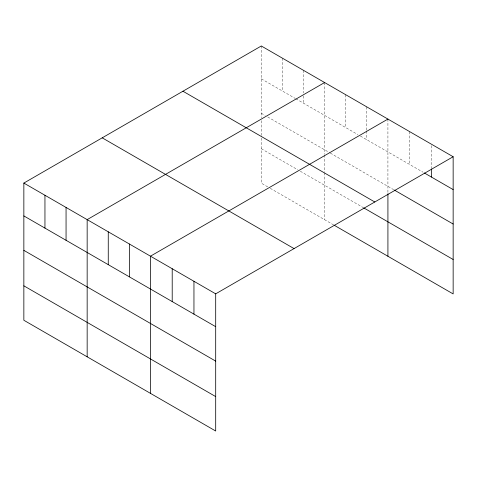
<?xml version="1.0" encoding="UTF-8"?>
<svg xmlns="http://www.w3.org/2000/svg" width="477" height="477" viewBox="0 0 477 477"><rect width="100%" height="100%" fill="white"/><g stroke="black" fill="none" stroke-linecap="round" stroke-linejoin="round"><path stroke-width="0.36" stroke-dasharray="2.38 1.79" d="M261.307 78.83L295.197 98.399M295.835 98.769L357.869 134.58M360.427 136.058L423.093 172.239M261.307 113.264L265.14 115.476M267.698 116.954L329.732 152.765M330.37 153.135L393.68 189.685M261.307 148.735L297.755 169.776M300.313 171.255L362.985 207.435M267.698 186.853L261.307 183.162L261.307 136.172M270.256 188.332L333.566 224.882M431.405 145.652L431.405 168.28M409.665 131.64L409.665 164.487M387.92 119.083L387.92 193.012M366.819 106.902L366.819 130.263M366.819 130.99L366.819 139.749M345.718 94.72L345.718 127.568M324.616 82.533L324.616 154.244M324.616 154.983L324.616 171.982M324.616 172.722L324.616 219.712M303.509 70.352L303.509 92.979M303.509 95.901L303.509 103.199M282.408 58.164L282.408 91.018M261.307 45.983L261.307 117.694M261.307 120.651L261.307 135.432"/><path stroke-width="0.72" d="M23.85 183.079L215.693 293.838L215.693 431.017L23.85 320.258L23.85 183.079L261.307 45.983L453.15 156.742L453.15 293.921L334.204 225.251M324.616 82.533L87.16 219.629L87.16 356.808M387.92 119.083L150.47 256.179L150.47 393.358M215.693 293.838L453.15 156.742M424.375 172.978L453.15 189.59M394.318 190.055L453.15 224.023M182.947 91.226L374.791 201.986M363.623 207.805L453.15 259.494M102.209 137.835L294.053 248.595M23.85 215.926L215.693 326.685M23.85 250.353L215.693 361.113M23.85 285.83L215.693 396.59M431.405 169.007L431.405 177.039M387.92 193.751L387.92 256.262M193.954 281.287L193.954 314.134M172.209 268.73L172.209 301.583M129.362 243.997L129.362 276.845M108.261 231.81L108.261 264.657M66.059 207.441L66.059 240.295M44.951 195.26L44.951 228.107"/></g></svg>
